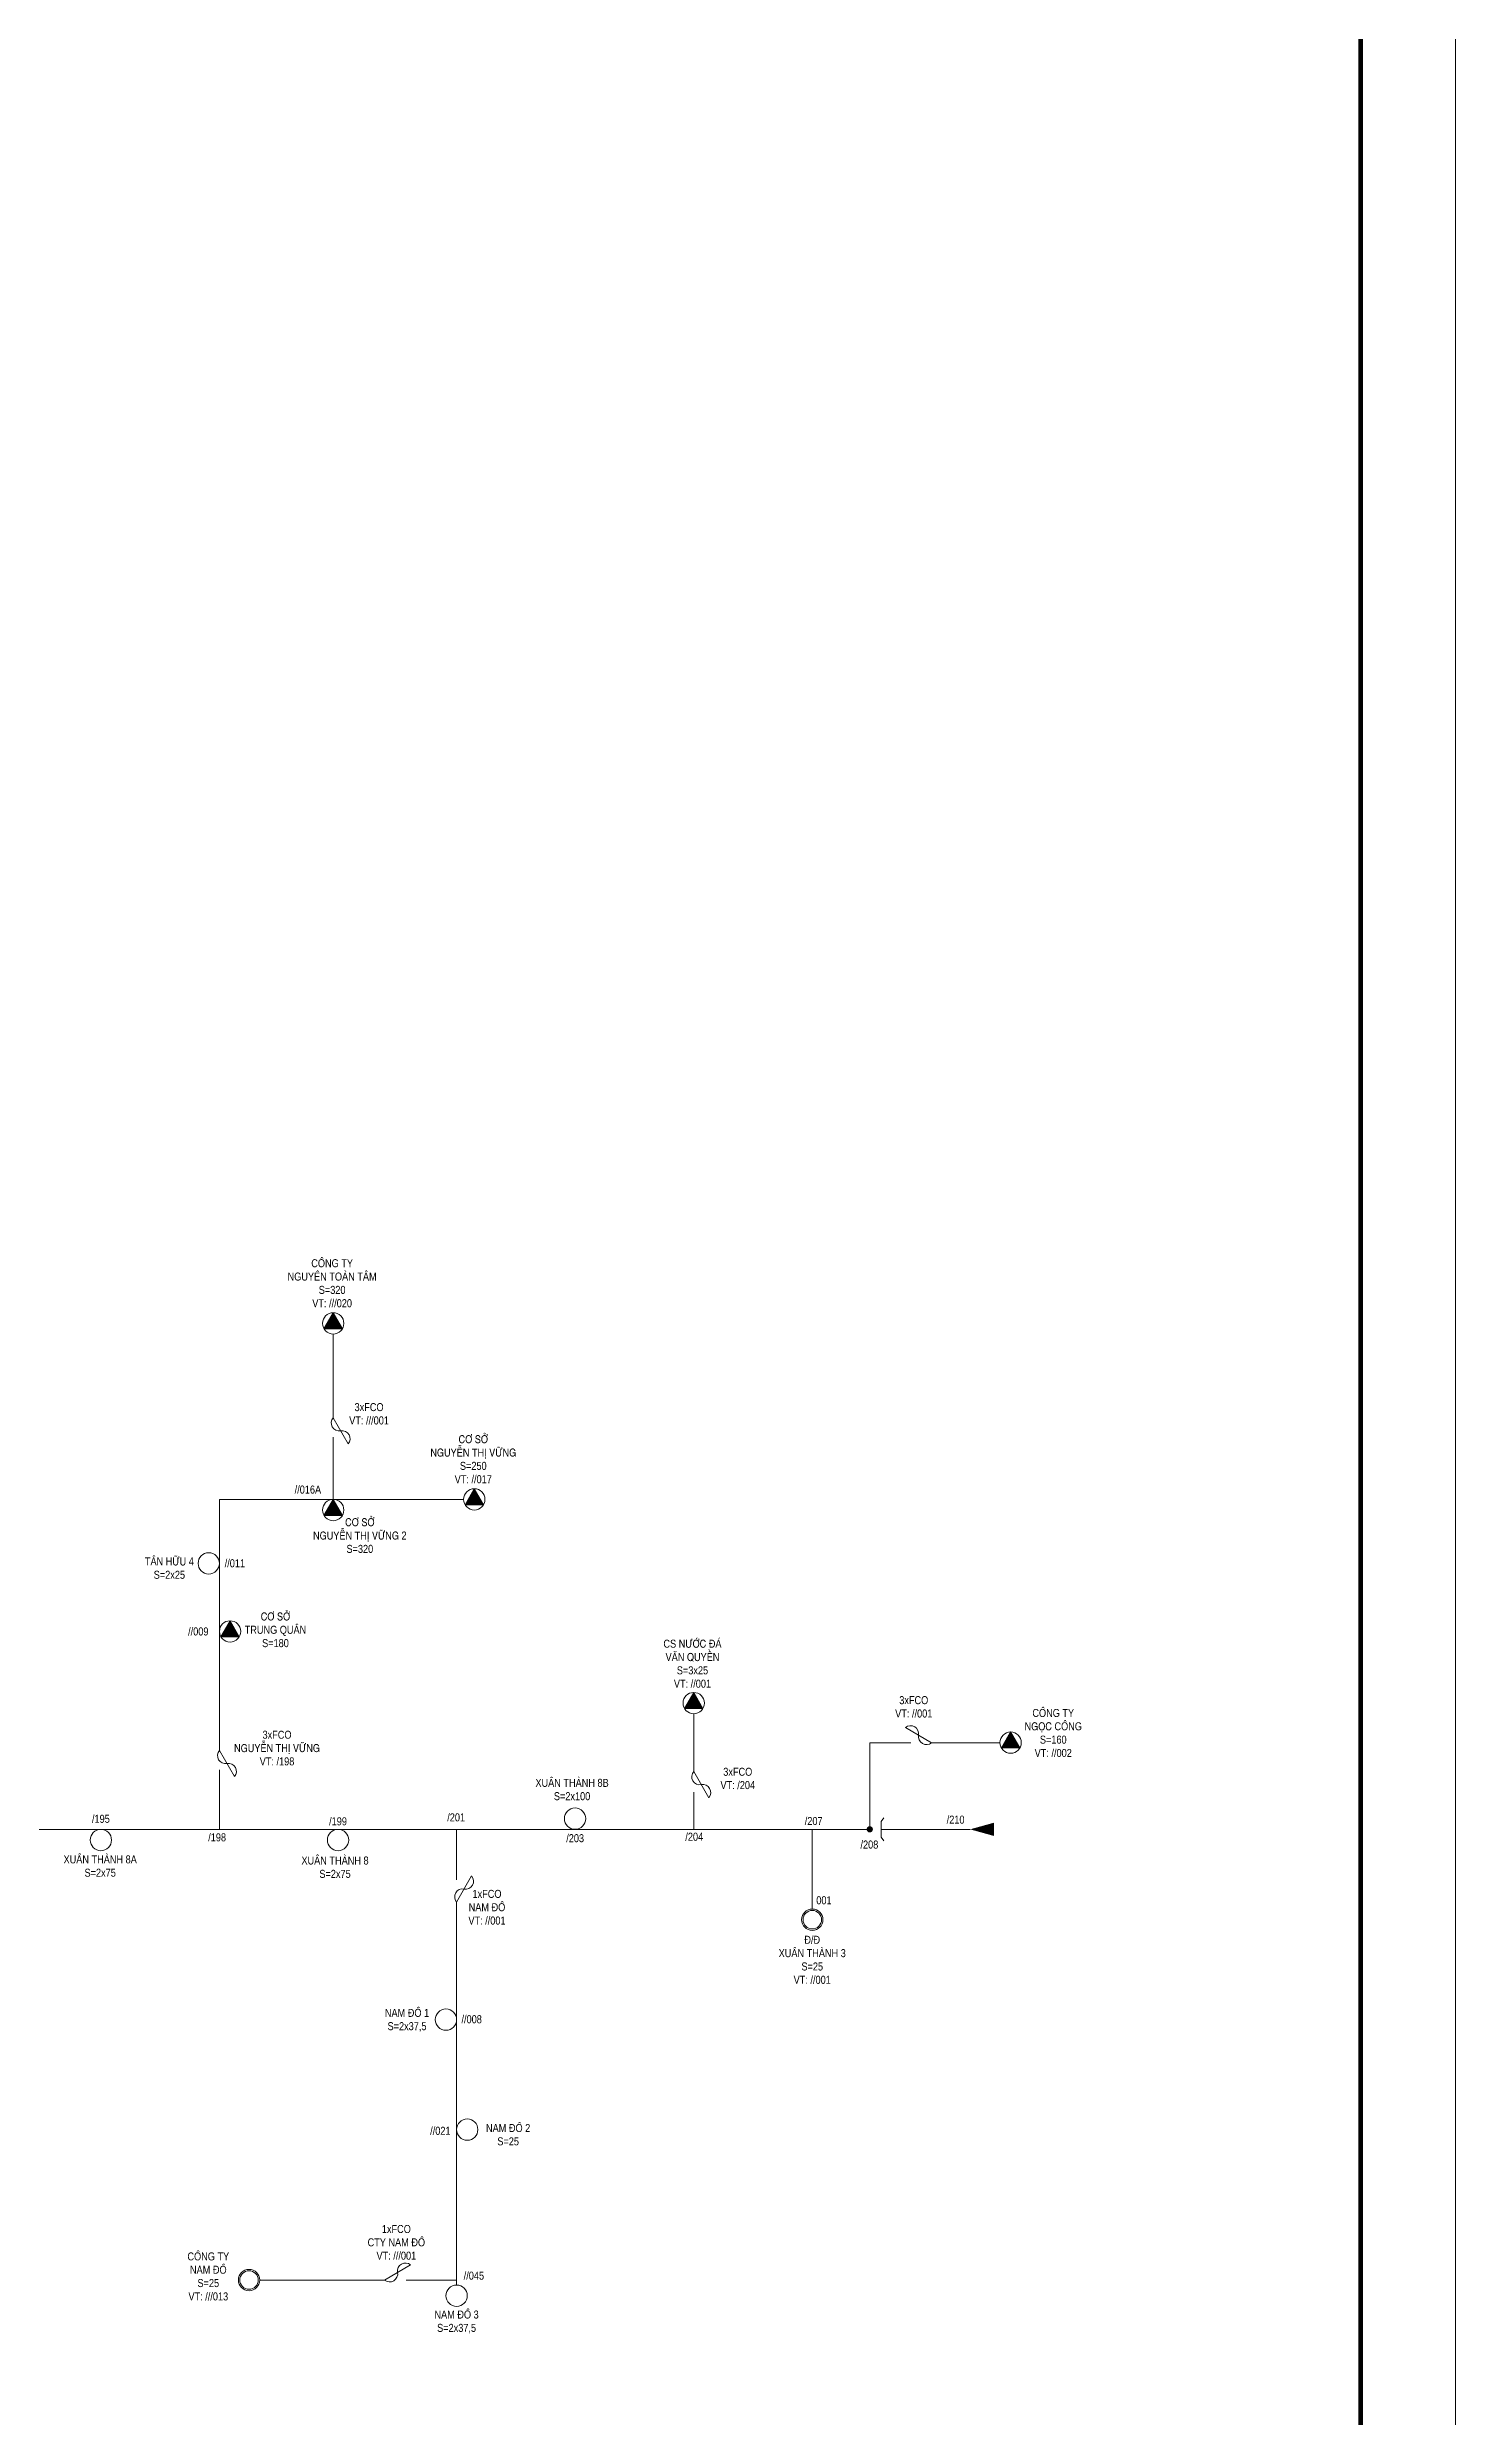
# Model space of a CAD drawing. Header units: inches. Extents: x 3694 to 9715, y -885 to 919.
# Drawn here: x 9418.3 to 9715.3, y -15.5 to 483.9 of the extents above; entities that cross this region are included whole.
import ezdxf

# ---------------------------------------------------------------- set-up
doc = ezdxf.new("R2010")
doc.units = ezdxf.units.IN
doc.header["$LTSCALE"] = 0.2
doc.header["$MEASUREMENT"] = 0
doc.layers.get('0').update_dxf_attribs({"lineweight": 5})
for name, color, linetype, lineweight in [('Day 22kV', 1, 'Continuous', 13), ('Khung', 7, 'Continuous', 13), ('TBA', 5, 'Continuous', 9), ('Text', 7, 'Continuous', 9), ('Thiet bi', 3, 'Continuous', 9), ('Tuyen 473', 5, 'Continuous', 13)]:
    doc.layers.add(name, color=color, linetype=linetype, lineweight=lineweight)
doc.styles.add('V-H-C', font='VHELVCN_0.TTF')

# ---------------------------------------------------------------- blocks, each defined once
blk = doc.blocks.new('TBA 1P')
at = {"color": 0}
blk.add_circle((0, 0.8), 0.8, dxfattribs=at)
blk = doc.blocks.new('FCO')
at = {"color": 0}
blk.add_lwpolyline([(0, 0, 0.707499), (0.8, 0.8, -0.707499), (1.6, 1.6, -5.301682)], format="xyb", dxfattribs=at)
blk.add_lwpolyline([(0, 0), (1.6, 1.6)], dxfattribs=at)
blk = doc.blocks.new('TBA 3P')
at = {"color": 0}
blk.add_lwpolyline([(0, 1.6, 0, 1.39, 0), (0, 0.4, 0, 0, 0)], format="xyseb", dxfattribs=at)
blk.add_lwpolyline([(-0.69, 0.4), (0.69, 0.4), (0, 1.6)], close=True, dxfattribs=at)
blk.add_circle((0, 0.8), 0.8, dxfattribs=at)

msp = doc.modelspace()

# ---------------------------------------------------------------- linework, layer by layer
at = {"layer": 'Day 22kV', "const_width": 0.647}
msp.add_lwpolyline([(9591.74, 108.66, 1), (9591.74, 107.99, 1), (9591.74, 108.66, 2.414214)], format="xyb", dxfattribs=at)
at = {"layer": 'Khung'}
msp.add_lwpolyline([(6760.27, 918.53), (9715.27, 918.53), (9715.27, -836.47), (6760.27, -836.47)], close=True, dxfattribs=at)
at = {"layer": 'Khung', "const_width": 1}
msp.add_lwpolyline([(6780.27, 898.53), (9695.27, 898.53), (9695.27, -816.47), (6780.27, -816.47)], close=True, dxfattribs=at)
at = {"layer": 'TBA'}
for centre, radius in [((9579.62, 89.27), 2.25), ((9579.62, 89.27), 1.95), ((9460.86, 13.33), 2.25), ((9460.86, 13.33), 1.95)]:
    msp.add_circle(centre, radius, dxfattribs=at)
at = {"layer": 'Tuyen 473'}
for p, q in [((9316.22, 108.32), (9591.74, 108.32)), ((9579.62, 91.52), (9579.62, 108.32)), ((9594.14, 108.32), (9612.91, 108.32)), ((9504.62, 92.99), (9504.62, 12.26))]:
    msp.add_line(p, q, dxfattribs=at)
for points in [[(9478.6, 195.07), (9478.6, 212.7)], [(9478.6, 177.86), (9478.6, 190.98)], [(9454.62, 124.93), (9454.62, 177.86), (9506.11, 177.86)], [(9554.62, 120.5), (9554.62, 132.67)], [(9600.41, 126.58), (9591.74, 126.58), (9591.74, 108.32)], [(9604.79, 126.58), (9619.2, 126.58)], [(9454.62, 108.32), (9454.62, 120.85)], [(9554.62, 108.32), (9554.62, 116.12)], [(9594.69, 110.72), (9594.14, 109.98), (9594.14, 106.66), (9594.69, 105.92)], [(9504.62, 97.66), (9504.62, 108.32)], [(9489.43, 13.33), (9463.1, 13.33)], [(9504.62, 13.33), (9493.96, 13.33)]]:
    msp.add_lwpolyline(points, dxfattribs=at)
msp.add_lwpolyline([(9612.91, 108.32, 0, 2.81, 0), (9617.96, 108.32, 0, 0, 0)], format="xyseb", dxfattribs=at)

# ---------------------------------------------------------------- block references
at = {"layer": 'TBA', "xscale": 2.809729812779551, "yscale": 2.809729812779551, "zscale": 2.809729812779032}
for p in [(9478.6, 212.7), (9478.6, 173.36), (9508.36, 175.61), (9456.87, 147.78), (9554.62, 132.67), (9621.45, 124.34)]:
    msp.add_blockref('TBA 3P', p, dxfattribs=at)
at = {"layer": 'TBA', "xscale": 2.809729812778642, "yscale": 2.809729812779551, "zscale": 2.809729812779032, "rotation": 90}
for p in [(9454.62, 164.38), (9531.86, 110.57), (9431.86, 106.07), (9481.88, 106.07), (9504.62, 68.21), (9509.11, 45.04), (9506.87, 10.01)]:
    msp.add_blockref('TBA 1P', p, dxfattribs=at)
at = {"layer": 'Thiet bi', "color": 5, "yscale": 2.809729812779551, "zscale": 2.809729812779032}
for p, xscale, rotation in [((9478.6, 195.07), 2.809729812778733, 254.9999999999864), ((9604.79, 126.58), -2.809729812779198, 15.01774902388793), ((9454.62, 124.93), 2.809729812778733, 254.9999999999864), ((9554.62, 120.5), 2.809729812778733, 254.9999999999864), ((9504.62, 92.99), -2.809729812778733, 285.0000000000136), ((9489.43, 13.33), 2.809729812778497, 345.0000000000044)]:
    msp.add_blockref('FCO', p, dxfattribs=dict(at, xscale=xscale, rotation=rotation))

# ---------------------------------------------------------------- texts
at = {"layer": 'Text', "width": 22.5445, "attachment_point": 5, "style": 'V-H-C'}
for s, insert, char_height in [('COÂNG TY\\PNGUYEÂN TOAØN TAÂM\\PS=320\\PVT: ///020', (9478.38, 223.41), 1.6858), ('3xFCO\\PVT: ///001', (9486.17, 195.9), 1.686), ('CÔ SÔÛ\\PNGUYEÃN THÒ VÖÕNG\\PS=250\\PVT: //017', (9508.14, 186.32), 1.6858), ('//016A', (9473.27, 179.92), 1.686), ('CÔ SÔÛ\\PNGUYEÃN THÒ VÖÕNG 2\\PS=320', (9484.22, 170.23), 1.6858), ('TAÂN HÖÕU 4\\PS=2x25', (9444.06, 163.37), 1.6858), ('//011', (9457.87, 164.39), 1.686), ('//009', (9450.16, 150.02), 1.686), ('CÔ SÔÛ\\PTRUNG QUAÂN\\PS=180', (9466.43, 150.37), 1.6858), ('CS NÖÔÙC ÑAÙ\\PVAÊN QUYEÀN\\PS=3x25\\PVT: //001', (9554.36, 143.22), 1.6858), ('3xFCO\\PVT: //001', (9601.02, 134.13), 1.686), ('COÂNG TY\\PNGOÏC COÂNG\\PS=160\\PVT: //002', (9630.43, 128.62), 1.6858), ('3xFCO\\PNGUYEÃN THÒ VÖÕNG\\PVT: /198', (9466.76, 125.44), 1.6858), ('3xFCO\\PVT: /204', (9563.91, 119.04), 1.686), ('XUAÂN THAØNH 8B\\PS=2x100', (9528.97, 116.7), 1.6858), ('/195', (9429.62, 110.53), 1.686), ('/199', (9479.62, 110), 1.686), ('/201', (9504.53, 110.83), 1.686), ('/207', (9579.91, 110.06), 1.686), ('/210', (9609.84, 110.35), 1.686), ('/198', (9454.13, 106.62), 1.686), ('/203', (9529.62, 106.44), 1.686), ('/204', (9554.73, 106.75), 1.686), ('/208', (9591.66, 105.1), 1.686), ('XUAÂN THAØNH 8A\\PS=2x75', (9429.47, 100.57), 1.6858), ('XUAÂN THAØNH 8\\PS=2x75', (9478.99, 100.33), 1.6858), ('1xFCO\\PNAM ÑOÂ\\PVT: //001', (9511.03, 91.89), 1.686), ('001', (9582.08, 93.36), 1.686), ('Ñ/Ñ\\PXUAÂN THAØNH 3\\PS=25\\PVT: //001', (9579.61, 80.81), 1.6858), ('NAM ÑOÂ 1\\PS=2x37,5', (9494.17, 68.08), 1.686), ('//008', (9507.8, 68.28), 1.686), ('//021', (9501.2, 44.77), 1.686), ('NAM ÑOÂ 2\\PS=25', (9515.49, 43.95), 1.686), ('1xFCO\\PCTY NAM ÑOÂ\\PVT: ///001', (9491.92, 21.26), 1.6858), ('COÂNG TY\\PNAM ÑOÂ\\PS=25\\PVT: ///013', (9452.27, 14.08), 1.686), ('//045', (9508.27, 14.24), 1.686), ('NAM ÑOÂ 3\\PS=2x37,5', (9504.62, 4.49), 1.686)]:
    msp.add_mtext(s, dxfattribs=dict(at, insert=insert, char_height=char_height))

doc.saveas('drawing.dxf')
